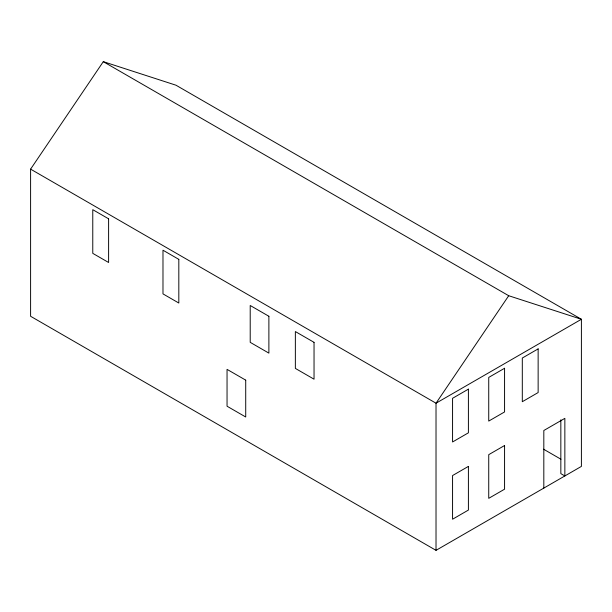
<?xml version="1.0" encoding="UTF-8"?>
<svg xmlns="http://www.w3.org/2000/svg" width="612" height="612" viewBox="0 0 612 612"><rect width="100%" height="100%" fill="white"/><g stroke="black" fill="none" stroke-linecap="round" stroke-linejoin="round"><path stroke-width="0.92" d="M30.6 169.142L103.29 61.659L175.981 85.206L581.4 319.273L581.4 466.398L436.019 550.341L30.6 316.274L30.6 169.142L436.019 403.209L581.4 319.273L508.71 295.726L103.29 61.659M508.71 295.726L436.019 403.209L436.019 550.341M543.548 449.193L560.944 459.229M560.837 419.817L560.837 473.634L564.853 475.952L564.853 418.356L543.816 430.504L543.816 488.101M468.402 389.148L452.566 398.297L452.566 441.971L468.402 432.822L468.402 389.148M504.571 368.271L488.736 377.413L488.736 421.087L504.571 411.945L504.571 368.271M538.139 348.886L522.304 358.035L522.304 401.709L538.139 392.56L538.139 348.886M468.402 466.398L452.566 475.547L452.566 519.221L468.402 510.071L468.402 466.398M504.571 445.521L488.736 454.662L488.736 498.336L504.571 489.195L504.571 445.521M108.607 218.821L92.772 209.679L92.772 253.353L108.607 262.494L108.607 218.821M178.819 259.358L162.983 250.216L162.983 293.89L178.819 303.032L178.819 259.358M268.882 316.266L250.209 305.487L250.209 342.338L268.882 353.124L268.882 316.266M314.04 342.338L295.359 331.559L295.359 368.409L314.04 379.188L314.04 342.338M245.718 380.144L227.044 369.365L227.044 406.215L245.718 416.994L245.718 380.144"/></g></svg>
